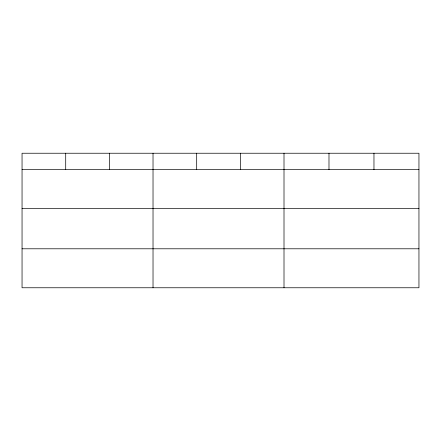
<?xml version="1.0" encoding="UTF-8"?>
<svg xmlns="http://www.w3.org/2000/svg" width="441" height="441" viewBox="0 0 441 441"><rect width="100%" height="100%" fill="white"/><g stroke="black" fill="none" stroke-linecap="round" stroke-linejoin="round"><path stroke-width="0.66" d="M418.95 208.637L418.95 153.236L22.05 153.236L22.05 287.764L418.95 287.764L418.95 208.637L22.05 208.637M22.05 169.664L418.95 169.664M22.05 248.79L418.95 248.79M373.968 153.236L373.968 169.664M328.986 153.236L328.986 169.664M284.004 153.236L284.004 287.764M240.345 153.236L240.345 169.664M196.686 153.236L196.686 169.664M153.027 153.236L153.027 287.764M109.368 153.236L109.368 169.664M65.709 153.236L65.709 169.664"/></g></svg>
